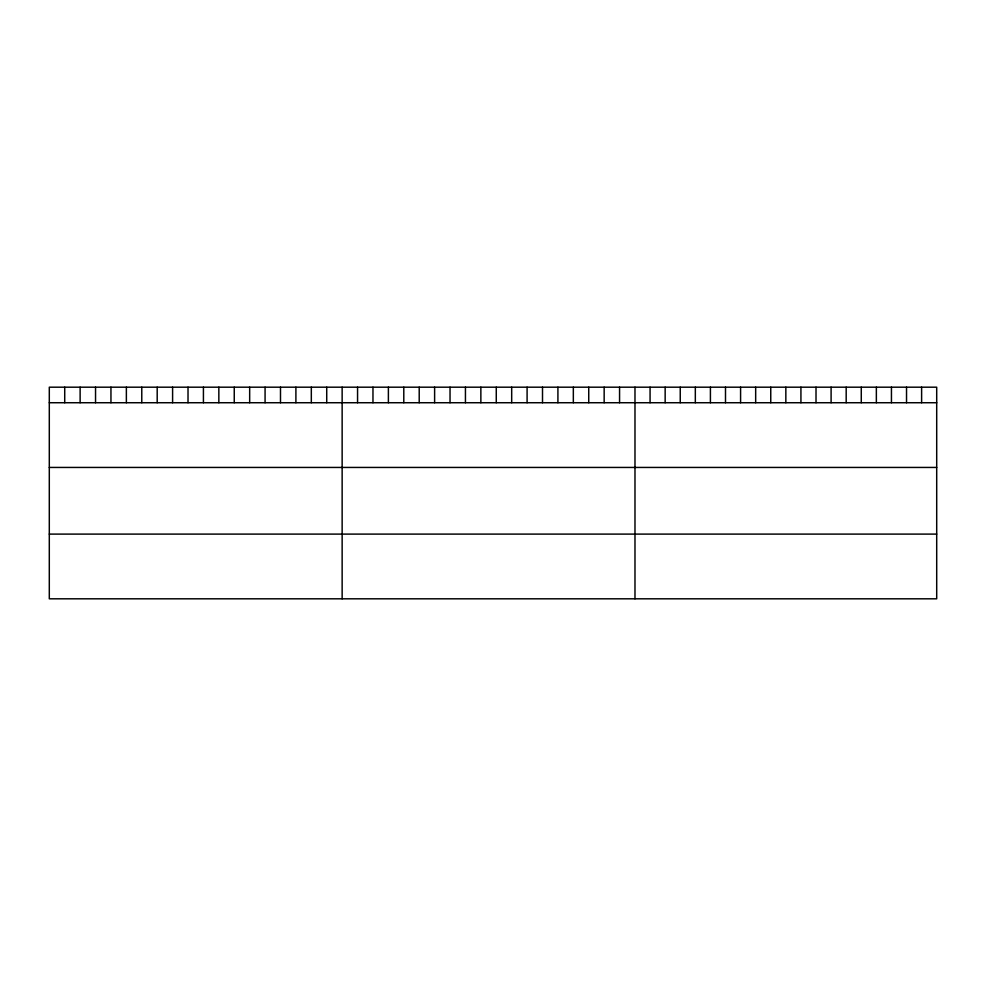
<?xml version="1.0" encoding="UTF-8"?>
<svg xmlns="http://www.w3.org/2000/svg" width="986" height="986" viewBox="0 0 986 986"><rect width="100%" height="100%" fill="white"/><g stroke="black" fill="none" stroke-linecap="round" stroke-linejoin="round"><path stroke-width="1.48" d="M936.7 402.732L936.7 598.81L49.3 598.81L49.3 387.19L936.7 387.19L936.7 402.732L49.3 402.732M49.3 467.438L936.7 467.438M49.3 534.104L936.7 534.104M921.614 387.19L921.614 402.732M906.528 387.19L906.528 402.732M891.443 387.19L891.443 402.732M876.357 387.19L876.357 402.732M861.271 387.19L861.271 402.732M846.185 387.19L846.185 402.732M831.099 387.19L831.099 402.732M816.014 387.19L816.014 402.732M800.928 387.19L800.928 402.732M785.842 387.19L785.842 402.732M770.756 387.19L770.756 402.732M755.67 387.19L755.67 402.732M740.585 387.19L740.585 402.732M725.499 387.19L725.499 402.732M710.413 387.19L710.413 402.732M695.327 387.19L695.327 402.732M680.241 387.19L680.241 402.732M665.156 387.19L665.156 402.732M650.07 387.19L650.07 402.732M634.984 387.19L634.984 598.81M619.565 387.19L619.565 402.732M604.159 387.19L604.159 402.732M588.741 387.19L588.741 402.732M573.334 387.19L573.334 402.732M557.916 387.19L557.916 402.732M542.51 387.19L542.51 402.732M527.091 387.19L527.091 402.732M511.685 387.19L511.685 402.732M496.266 387.19L496.266 402.732M480.86 387.19L480.86 402.732M465.441 387.19L465.441 402.732M450.035 387.19L450.035 402.732M434.616 387.19L434.616 402.732M419.21 387.19L419.21 402.732M403.792 387.19L403.792 402.732M388.385 387.19L388.385 402.732M372.967 387.19L372.967 402.732M357.561 387.19L357.561 402.732M342.142 387.19L342.142 598.81M326.723 387.19L326.723 402.732M311.317 387.19L311.317 402.732M295.899 387.19L295.899 402.732M280.492 387.19L280.492 402.732M265.074 387.19L265.074 402.732M249.668 387.19L249.668 402.732M234.249 387.19L234.249 402.732M218.843 387.19L218.843 402.732M203.424 387.19L203.424 402.732M188.018 387.19L188.018 402.732M172.599 387.19L172.599 402.732M157.193 387.19L157.193 402.732M141.774 387.19L141.774 402.732M126.368 387.19L126.368 402.732M110.95 387.19L110.95 402.732M95.543 387.19L95.543 402.732M80.125 387.19L80.125 402.732M64.719 387.19L64.719 402.732"/></g></svg>
